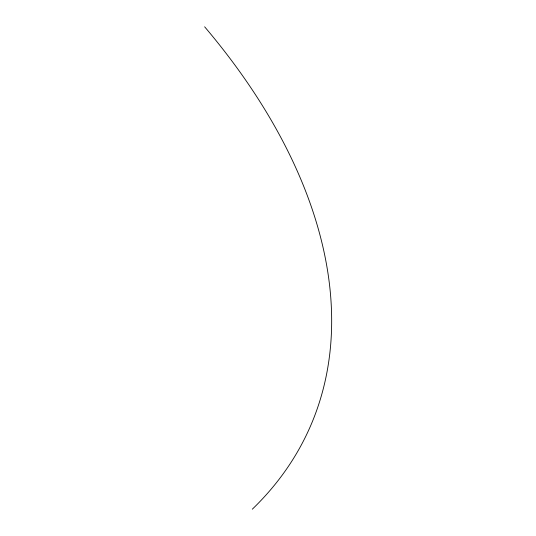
<?xml version="1.0" encoding="UTF-8"?>
<svg xmlns="http://www.w3.org/2000/svg" width="536" height="536" viewBox="0 0 536 536"><rect width="100%" height="100%" fill="white"/><g stroke="black" fill="none" stroke-linecap="round" stroke-linejoin="round"><path stroke-width="0.8" d="M204.638 26.8A679.099 410.583 24.5 0 1 252.309 509.2"/></g></svg>
